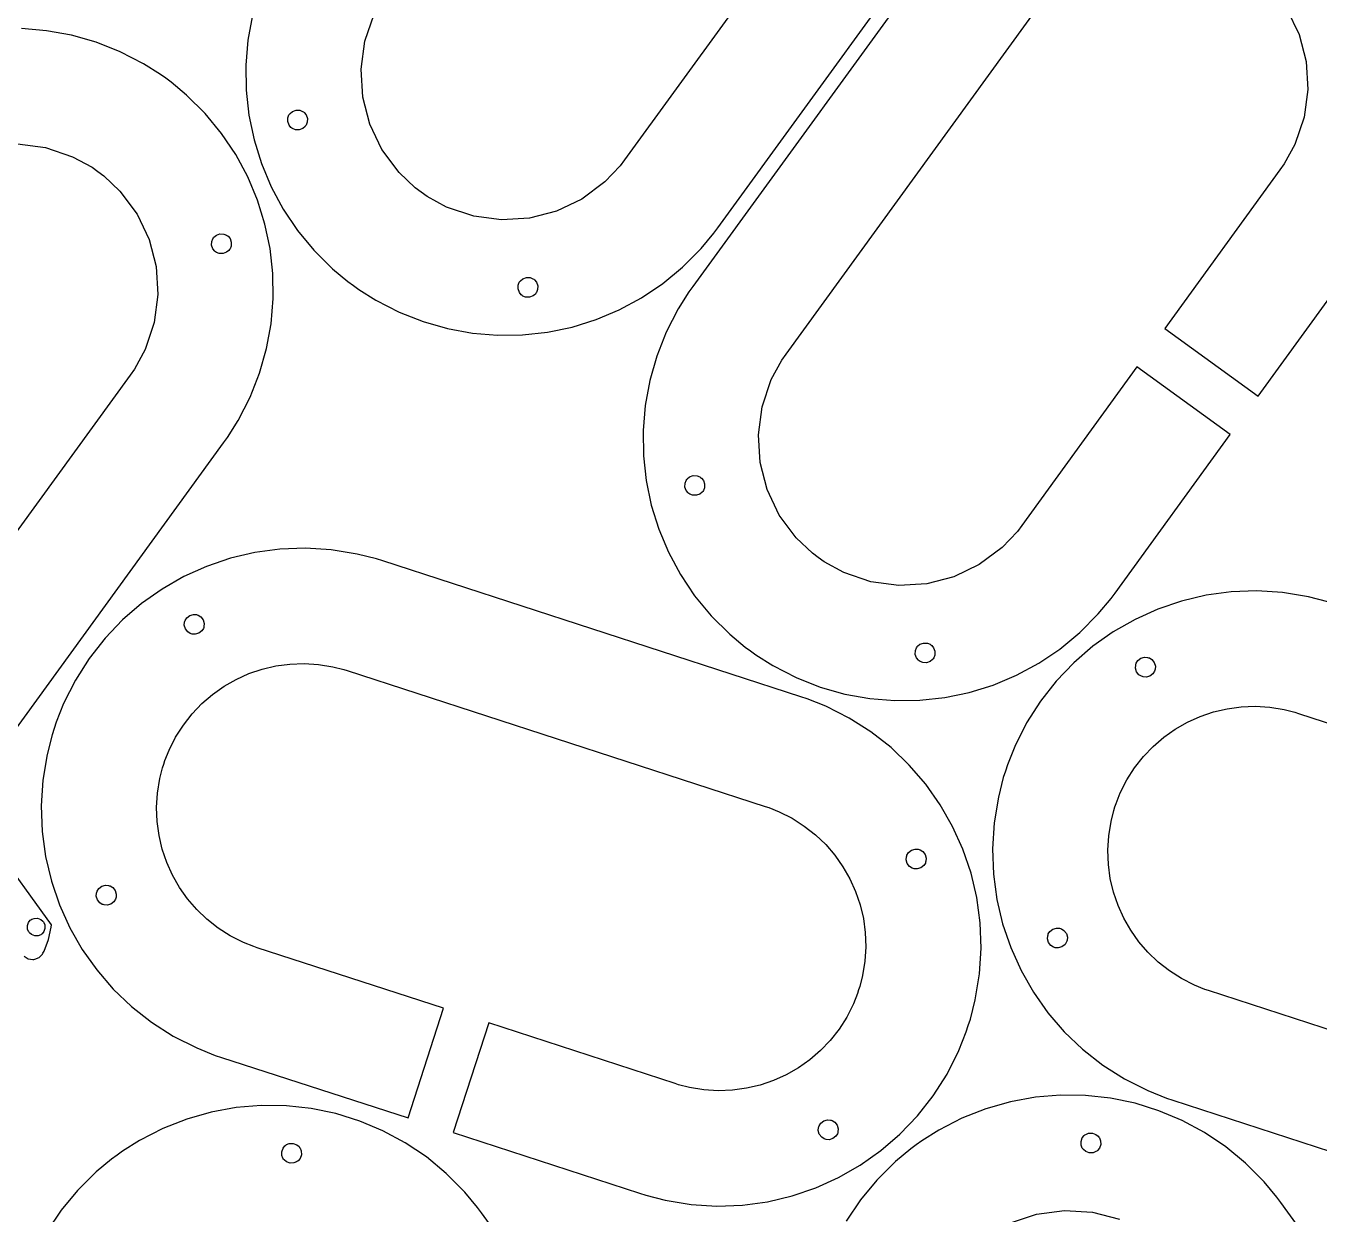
# Model space of a CAD drawing. Extents: x 0 to 47.8, y 0 to 94.9.
# Drawn here: x 9.94 to 23.57, y 12.83 to 25.35 of the extents above; entities that cross this region are included whole.
import ezdxf

# ---------------------------------------------------------------- set-up
doc = ezdxf.new("R2010")
doc.units = 0
doc.layers.get('0').update_dxf_attribs({"linetype": 'CONTINUOUS'})

msp = doc.modelspace()

# ---------------------------------------------------------------- linework, layer by layer
at = {"color": 0}
for points in [[(18.9718, 27.6835), (16.2504, 23.9378), (16.2049, 23.8751), (16.0433, 23.7058), (15.8015, 23.5253), (15.5338, 23.3975), (15.2486, 23.3239), (14.9547, 23.3058), (14.6606, 23.3444), (14.3749, 23.4415), (14.1689, 23.5526), (14.1063, 23.5981), (14.0436, 23.6436), (13.8743, 23.8051), (13.6938, 24.0469), (13.566, 24.3147), (13.4924, 24.5999), (13.4743, 24.8939), (13.5131, 25.1879), (13.6101, 25.4736)], [(12.3294, 25.4633), (12.2817, 25.2008), (12.2599, 24.9364), (12.2636, 24.6721), (12.2924, 24.4097), (12.346, 24.1514), (12.4243, 23.8989), (12.5268, 23.6542), (12.6532, 23.4192), (12.8032, 23.196), (12.9766, 22.9861), (13.173, 22.7919), (13.3353, 22.6565), (13.3921, 22.6151), (13.449, 22.5739), (13.6279, 22.4614), (13.8733, 22.3346), (14.1264, 22.2346), (14.3851, 22.1608), (14.6476, 22.1132), (14.9121, 22.0914), (15.1764, 22.095), (15.4387, 22.1239), (15.6971, 22.1775), (15.9496, 22.2557), (16.1943, 22.3582), (16.4293, 22.4846), (16.6526, 22.6347), (16.8624, 22.8081), (17.0565, 23.0044), (17.1919, 23.1667), (17.2333, 23.2235), (19.9549, 26.9693)], [(19.6913, 26.3513), (16.9697, 22.6056), (16.9283, 22.5488), (16.816, 22.3699), (16.6892, 22.1244), (16.589, 21.8714), (16.5154, 21.6126), (16.4678, 21.35), (16.446, 21.0856), (16.4496, 20.8213), (16.4783, 20.559), (16.5319, 20.3006), (16.6103, 20.0481), (16.7128, 19.8033), (16.8392, 19.5683), (16.9892, 19.345), (17.1625, 19.1353), (17.359, 18.9411), (17.5213, 18.8057), (17.5782, 18.7643), (17.635, 18.7231), (17.8139, 18.6106), (18.0593, 18.4837), (18.3124, 18.3838), (18.5711, 18.31), (18.8336, 18.2624), (19.0981, 18.2406), (19.3624, 18.2442), (19.6247, 18.2731), (19.8831, 18.3267), (20.1357, 18.4049), (20.3803, 18.5074), (20.6153, 18.6338), (20.8386, 18.7839), (21.0483, 18.9572), (21.2425, 19.1536), (21.3779, 19.3158), (21.4193, 19.3728), (22.6332, 21.0433), (21.6501, 21.7575), (20.4364, 20.0869), (20.391, 20.0243), (20.2293, 19.855), (19.9876, 19.6744), (19.7199, 19.5467), (19.4347, 19.4731), (19.1407, 19.455), (18.8465, 19.4938), (18.5608, 19.5907), (18.3549, 19.7019), (18.2924, 19.7472), (18.2297, 19.7928), (18.0603, 19.9543), (17.8799, 20.1961), (17.7521, 20.4639), (17.6785, 20.749), (17.6603, 21.0431), (17.699, 21.3371), (17.7961, 21.6228), (17.9072, 21.8289), (17.9526, 21.8914), (20.6742, 25.6372)], [(23.2307, 25.5279), (23.3585, 25.2601), (23.4321, 24.975), (23.4501, 24.6811), (23.4114, 24.3869), (23.3144, 24.1013), (23.2032, 23.8953), (23.1578, 23.8326), (23.1578, 23.8326), (21.944, 22.1619), (22.9271, 21.4479), (24.1408, 23.1185), (24.1821, 23.1754), (24.2946, 23.3543), (24.4214, 23.5997), (24.5214, 23.8528), (24.5951, 24.1115), (24.6428, 24.374), (24.6646, 24.6385), (24.661, 24.9028), (24.6321, 25.1651), (24.5785, 25.4235)], [(9.30197, 17.2111), (12.0234, 20.9568), (12.0647, 21.0138), (12.1771, 21.1928), (12.3039, 21.4381), (12.404, 21.6911), (12.4777, 21.9499), (12.5253, 22.2125), (12.5472, 22.4768), (12.5435, 22.7411), (12.5147, 23.0035), (12.461, 23.2618), (12.3828, 23.5144), (12.2804, 23.759), (12.154, 23.994), (12.0039, 24.2174), (11.8305, 24.4271), (11.6341, 24.6212), (11.4719, 24.7568), (11.415, 24.7981), (11.3581, 24.8394), (11.1792, 24.9519), (10.9338, 25.0786), (10.6808, 25.1788), (10.422, 25.2525), (10.1594, 25.3), (9.89501, 25.3219)], [(9.85243, 24.1075), (10.1465, 24.0687), (10.4322, 23.9717), (10.6382, 23.8606), (10.7008, 23.8151), (10.7634, 23.7697), (10.9328, 23.6081), (11.1133, 23.3664), (11.241, 23.0986), (11.3147, 22.8135), (11.3328, 22.5194), (11.2941, 22.2253), (11.1971, 21.9397), (11.0859, 21.7336), (11.0405, 21.671), (8.31901, 17.9253)], [(23.6617, 19.2832), (23.4568, 19.3349), (23.1842, 19.3797), (22.9126, 19.3967), (22.6437, 19.3868), (22.3793, 19.351), (22.1211, 19.29), (21.8708, 19.2049), (21.6303, 19.0964), (21.4011, 18.9656), (21.1851, 18.8131), (20.9842, 18.64), (20.7996, 18.4472), (20.6336, 18.2354), (20.4878, 18.0057), (20.3637, 17.7589), (20.2851, 17.5628), (20.2633, 17.4958), (20.2417, 17.429), (20.19, 17.2242), (20.1453, 16.9515), (20.1282, 16.68), (20.1382, 16.4111), (20.1739, 16.1467), (20.2349, 15.8885), (20.32, 15.6382), (20.4285, 15.3976), (20.5593, 15.1685), (20.7118, 14.9525), (20.8849, 14.7515), (21.0776, 14.5669), (21.2894, 14.401), (21.5192, 14.2551), (21.7658, 14.1311), (21.9621, 14.0525), (22.029, 14.0307), (23.9929, 13.3926)], [(24.3683, 14.5481), (22.4044, 15.1863), (22.3671, 15.1985), (22.2576, 15.2424), (22.1199, 15.3115), (21.9917, 15.3929), (21.8735, 15.4856), (21.7658, 15.5886), (21.6692, 15.7008), (21.5842, 15.8214), (21.5111, 15.9493), (21.4506, 16.0836), (21.4031, 16.2232), (21.369, 16.3674), (21.349, 16.5149), (21.3435, 16.665), (21.3529, 16.8167), (21.3779, 16.9688), (21.4068, 17.0832), (21.4189, 17.1204), (21.4311, 17.1578), (21.475, 17.2674), (21.5442, 17.405), (21.6256, 17.5332), (21.7182, 17.6514), (21.8213, 17.759), (21.9335, 17.8557), (22.054, 17.9407), (22.1819, 18.0139), (22.3163, 18.0744), (22.4558, 18.1219), (22.6, 18.1558), (22.7475, 18.1758), (22.8976, 18.1814), (23.0493, 18.1719), (23.2014, 18.1469), (23.3158, 18.1181), (23.3532, 18.106), (27.7565, 16.6753)], [(9.92475, 15.5465), (9.96685, 15.5211), (10.0154, 15.5131), (10.0254, 15.5143), (10.0354, 15.5156), (10.0806, 15.535), (10.1153, 15.57), (10.1201, 15.5788), (10.1327, 15.6021), (10.181, 15.7246), (10.2092, 15.8533), (10.2117, 15.8797), (9.59944, 16.7224)], [(24.3799, 11.2808), (23.1661, 12.9514), (23.1247, 13.0083), (22.9893, 13.1705), (22.7951, 13.3669), (22.5854, 13.5403), (22.3621, 13.6904), (22.1271, 13.8168), (21.8824, 13.9192), (21.6299, 13.9975), (21.3715, 14.0511), (21.1092, 14.0799), (20.8449, 14.0836), (20.5804, 14.0618), (20.3179, 14.0142), (20.0592, 13.9404), (19.8061, 13.8403), (19.5607, 13.7135), (19.3818, 13.6011), (19.3249, 13.5597), (19.2681, 13.5184), (19.1058, 13.383), (18.9093, 13.1888), (18.736, 12.9791), (18.586, 12.7558)], [(17.4644, 9.09733), (14.7431, 12.843), (14.7017, 12.9), (14.5663, 13.0622), (14.3721, 13.2586), (14.1622, 13.432), (13.939, 13.582), (13.704, 13.7084), (13.4592, 13.8109), (13.2068, 13.8892), (12.9483, 13.9428), (12.686, 13.9717), (12.4217, 13.9753), (12.1573, 13.9535), (11.8948, 13.9058), (11.636, 13.8321), (11.383, 13.732), (11.1376, 13.6053), (10.9587, 13.4928), (10.9018, 13.4514), (10.8449, 13.4102), (10.6827, 13.2747), (10.4862, 13.0805), (10.3129, 12.8708), (10.1628, 12.6475)], [(20.3076, 12.7334), (20.5933, 12.8304), (20.8875, 12.8692), (21.1814, 12.8511), (21.4665, 12.7775)]]:
    msp.add_lwpolyline(points, dxfattribs=at)
for points in [[(12.7197, 24.4201), (12.7256, 24.4285), (12.7503, 24.4485), (12.7881, 24.4622), (12.8284, 24.4608), (12.858, 24.4494), (12.8663, 24.4433), (12.8746, 24.4374), (12.8945, 24.4126), (12.9083, 24.3749), (12.9068, 24.3346), (12.8955, 24.305), (12.8895, 24.2967), (12.8835, 24.2885), (12.8588, 24.2685), (12.821, 24.2547), (12.7808, 24.2562), (12.7511, 24.2675), (12.7429, 24.2735), (12.7346, 24.2796), (12.7146, 24.3042), (12.7008, 24.3421), (12.7023, 24.3822), (12.7137, 24.4119), (12.7197, 24.4201)], [(11.9176, 23.1165), (11.9236, 23.1247), (11.9483, 23.1447), (11.9861, 23.1585), (12.0264, 23.1571), (12.056, 23.1457), (12.0643, 23.1397), (12.0725, 23.1338), (12.0924, 23.109), (12.1062, 23.0713), (12.1048, 23.031), (12.0935, 23.0014), (12.0875, 22.9931), (12.0815, 22.9849), (12.0568, 22.9649), (12.019, 22.9511), (11.9787, 22.9525), (11.9491, 22.9639), (11.9409, 22.9699), (11.9326, 22.9758), (11.9126, 23.0006), (11.8988, 23.0383), (11.9002, 23.0786), (11.9116, 23.1082), (11.9176, 23.1165)], [(15.1467, 22.6568), (15.1526, 22.6651), (15.1774, 22.685), (15.2153, 22.6988), (15.2554, 22.6974), (15.285, 22.686), (15.2933, 22.68), (15.3015, 22.674), (15.3215, 22.6493), (15.3353, 22.6115), (15.3339, 22.5713), (15.3226, 22.5417), (15.3167, 22.5333), (15.3106, 22.5251), (15.2858, 22.5051), (15.2481, 22.4914), (15.2078, 22.4928), (15.1782, 22.5042), (15.1699, 22.5101), (15.1617, 22.5161), (15.1417, 22.5408), (15.1279, 22.5786), (15.1293, 22.6189), (15.1407, 22.6486), (15.1467, 22.6568)], [(17.0756, 20.446), (17.0696, 20.4376), (17.0449, 20.4176), (17.0069, 20.404), (16.9668, 20.4054), (16.9371, 20.4167), (16.9289, 20.4226), (16.9206, 20.4288), (16.9007, 20.4533), (16.8869, 20.4913), (16.8883, 20.5315), (16.8996, 20.5611), (16.9057, 20.5693), (16.9117, 20.5776), (16.9363, 20.5976), (16.9742, 20.6114), (17.0144, 20.61), (17.044, 20.5986), (17.0524, 20.5925), (17.0606, 20.5865), (17.0806, 20.5619), (17.0943, 20.524), (17.0929, 20.4839), (17.0815, 20.4542), (17.0756, 20.446)], [(16.7832, 14.2061), (14.8193, 14.8443), (14.4437, 13.6887), (16.4078, 13.0506), (16.4746, 13.0289), (16.6796, 12.9772), (16.9521, 12.9325), (17.2237, 12.9155), (17.4925, 12.9253), (17.7569, 12.9612), (18.0151, 13.0221), (18.2654, 13.1073), (18.506, 13.2158), (18.7351, 13.3466), (18.9511, 13.4991), (19.1522, 13.6722), (19.3367, 13.865), (19.5026, 14.0767), (19.6486, 14.3064), (19.7725, 14.5532), (19.8513, 14.7493), (19.8729, 14.8163), (19.8946, 14.8831), (19.9463, 15.0881), (19.9911, 15.3606), (20.0081, 15.6322), (19.9982, 15.9011), (19.9624, 16.1654), (19.9014, 16.4236), (19.8163, 16.6739), (19.7078, 16.9144), (19.5769, 17.1436), (19.4244, 17.3596), (19.2514, 17.5607), (19.0586, 17.7451), (18.8469, 17.9111), (18.6172, 18.0571), (18.3704, 18.1811), (18.1742, 18.2597), (18.1074, 18.2814), (13.7039, 19.7121), (13.637, 19.7339), (13.4321, 19.7856), (13.1596, 19.8303), (12.888, 19.8472), (12.6191, 19.8374), (12.3547, 19.8015), (12.0965, 19.7406), (11.8462, 19.6556), (11.6056, 19.5471), (11.3765, 19.4161), (11.1605, 19.2638), (10.9595, 19.0907), (10.775, 18.8978), (10.609, 18.6861), (10.4631, 18.4564), (10.3391, 18.2096), (10.2605, 18.0133), (10.2388, 17.9465), (10.217, 17.8797), (10.1654, 17.6747), (10.1206, 17.4022), (10.1036, 17.1306), (10.1135, 16.8617), (10.1493, 16.5974), (10.2103, 16.3392), (10.2954, 16.0889), (10.4039, 15.8483), (10.5347, 15.6192), (10.6872, 15.4032), (10.8602, 15.2021), (11.0531, 15.0176), (11.2648, 14.8517), (11.4945, 14.7058), (11.7413, 14.5818), (11.9374, 14.5031), (12.0043, 14.4814), (13.9682, 13.8432), (14.3438, 14.9988), (12.3798, 15.6369), (12.3425, 15.649), (12.233, 15.6929), (12.0952, 15.7622), (11.967, 15.8436), (11.8488, 15.9363), (11.7412, 16.0392), (11.6446, 16.1514), (11.5595, 16.2719), (11.4864, 16.3999), (11.4259, 16.5342), (11.3784, 16.6739), (11.3443, 16.8179), (11.3243, 16.9656), (11.3188, 17.1157), (11.3283, 17.2672), (11.3533, 17.4194), (11.3821, 17.5338), (11.3943, 17.5711), (11.4064, 17.6083), (11.4503, 17.7179), (11.5195, 17.8557), (11.6009, 17.9839), (11.6936, 18.1021), (11.7966, 18.2097), (11.9088, 18.3063), (12.0293, 18.3914), (12.1573, 18.4644), (12.2916, 18.525), (12.4313, 18.5725), (12.5754, 18.6065), (12.7229, 18.6265), (12.873, 18.6321), (13.0246, 18.6225), (13.1768, 18.5976), (13.2912, 18.5687), (13.3285, 18.5565), (17.7319, 17.1258), (17.7692, 17.1137), (17.8788, 17.0699), (18.0164, 17.0007), (18.1446, 16.9192), (18.2628, 16.8265), (18.3704, 16.7236), (18.4671, 16.6114), (18.5521, 16.4908), (18.6253, 16.3629), (18.6858, 16.2286), (18.7333, 16.0889), (18.7672, 15.9447), (18.7872, 15.7972), (18.7928, 15.6471), (18.7833, 15.4956), (18.7583, 15.3433), (18.7294, 15.2289), (18.7174, 15.1917), (18.7053, 15.1543), (18.6614, 15.0449), (18.5921, 14.9071), (18.5107, 14.7789), (18.4181, 14.6607), (18.3151, 14.5531), (18.2029, 14.4564), (18.0824, 14.3714), (17.9543, 14.2983), (17.8201, 14.2378), (17.6804, 14.1903), (17.5362, 14.1563), (17.3887, 14.1363), (17.2386, 14.1307), (17.0871, 14.1401), (16.9349, 14.1651), (16.8204, 14.194), (16.7832, 14.2061)], [(11.6827, 18.9442), (11.673, 18.9474), (11.6464, 18.9647), (11.6216, 18.9964), (11.6105, 19.035), (11.6121, 19.0667), (11.6153, 19.0764), (11.6184, 19.0861), (11.6357, 19.1128), (11.6674, 19.1376), (11.7062, 19.1487), (11.7378, 19.1471), (11.7476, 19.1439), (11.7573, 19.1407), (11.7839, 19.1235), (11.8087, 19.0918), (11.8198, 19.0531), (11.8181, 19.0213), (11.815, 19.0115), (11.8118, 19.0018), (11.7945, 18.9753), (11.7628, 18.9504), (11.7241, 18.9394), (11.6924, 18.941), (11.6827, 18.9442)], [(19.5026, 18.6825), (19.4965, 18.6743), (19.4719, 18.6543), (19.434, 18.6406), (19.3939, 18.6419), (19.3642, 18.6533), (19.356, 18.6593), (19.3476, 18.6654), (19.3276, 18.69), (19.3139, 18.7279), (19.3153, 18.7681), (19.3267, 18.7978), (19.3328, 18.806), (19.3388, 18.8143), (19.3633, 18.8343), (19.4013, 18.8479), (19.4415, 18.8465), (19.4711, 18.8353), (19.4794, 18.8292), (19.4876, 18.8232), (19.5076, 18.7986), (19.5214, 18.7607), (19.5199, 18.7206), (19.5086, 18.6908), (19.5026, 18.6825)], [(21.7074, 18.4936), (21.6976, 18.4967), (21.671, 18.514), (21.6463, 18.5457), (21.6351, 18.5844), (21.6368, 18.6161), (21.6399, 18.6258), (21.6431, 18.6356), (21.6604, 18.6622), (21.6921, 18.6869), (21.7308, 18.6981), (21.7625, 18.6964), (21.7722, 18.6932), (21.7819, 18.6901), (21.8085, 18.6728), (21.8333, 18.6411), (21.8444, 18.6024), (21.8428, 18.5707), (21.8396, 18.561), (21.8365, 18.5512), (21.8192, 18.5246), (21.7875, 18.4999), (21.7488, 18.4887), (21.7171, 18.4904), (21.7074, 18.4936)], [(19.2911, 16.4719), (19.2814, 16.4751), (19.2549, 16.4925), (19.23, 16.5242), (19.2189, 16.5629), (19.2206, 16.5946), (19.2237, 16.6043), (19.2269, 16.614), (19.2442, 16.6407), (19.2758, 16.6654), (19.3146, 16.6765), (19.3463, 16.6749), (19.3561, 16.6717), (19.3657, 16.6686), (19.3924, 16.6513), (19.4172, 16.6196), (19.4282, 16.5808), (19.4265, 16.5492), (19.4235, 16.5394), (19.4203, 16.5297), (19.4029, 16.5032), (19.3712, 16.4783), (19.3326, 16.4672), (19.3008, 16.4689), (19.2911, 16.4719)], [(10.7556, 16.091), (10.7459, 16.0942), (10.7193, 16.1115), (10.6945, 16.1432), (10.6834, 16.1819), (10.6851, 16.2136), (10.6883, 16.2233), (10.6914, 16.2331), (10.7087, 16.2597), (10.7404, 16.2844), (10.7791, 16.2956), (10.8108, 16.2939), (10.8205, 16.2907), (10.8302, 16.2875), (10.8568, 16.2703), (10.8816, 16.2386), (10.8927, 16.1999), (10.8911, 16.1682), (10.888, 16.1585), (10.8848, 16.1487), (10.8675, 16.1221), (10.8358, 16.0974), (10.797, 16.0862), (10.7653, 16.0878), (10.7556, 16.091)], [(10.1258, 15.9104), (10.1311, 15.9032), (10.1413, 15.8767), (10.1425, 15.8407), (10.1302, 15.8069), (10.1124, 15.7849), (10.105, 15.7796), (10.0977, 15.7742), (10.0712, 15.764), (10.0353, 15.7628), (10.0015, 15.775), (9.97944, 15.7929), (9.97413, 15.8003), (9.96875, 15.8076), (9.95861, 15.834), (9.95736, 15.87), (9.96962, 15.9037), (9.98747, 15.9258), (9.99485, 15.9313), (10.0022, 15.9365), (10.0287, 15.9467), (10.0646, 15.9479), (10.0984, 15.9357), (10.1204, 15.9179), (10.1258, 15.9104)], [(20.7803, 15.6404), (20.7706, 15.6435), (20.7439, 15.6608), (20.7192, 15.6925), (20.7081, 15.7313), (20.7097, 15.7629), (20.7129, 15.7726), (20.716, 15.7824), (20.7333, 15.809), (20.765, 15.8339), (20.8038, 15.8449), (20.8354, 15.8432), (20.8451, 15.84), (20.8549, 15.8369), (20.8814, 15.8196), (20.9063, 15.7879), (20.9174, 15.7493), (20.9157, 15.7175), (20.9126, 15.7078), (20.9094, 15.6981), (20.8921, 15.6715), (20.8604, 15.6467), (20.8217, 15.6356), (20.79, 15.6372), (20.7803, 15.6404)], [(18.364, 13.6189), (18.3543, 13.622), (18.3278, 13.6394), (18.3029, 13.6711), (18.2919, 13.7097), (18.2935, 13.7414), (18.2967, 13.7511), (18.2999, 13.7608), (18.3172, 13.7875), (18.3489, 13.8123), (18.3875, 13.8234), (18.4192, 13.8217), (18.429, 13.8186), (18.4386, 13.8154), (18.4653, 13.7981), (18.4901, 13.7664), (18.5012, 13.7277), (18.4996, 13.696), (18.4964, 13.6862), (18.4933, 13.6765), (18.476, 13.65), (18.4442, 13.6252), (18.4056, 13.6141), (18.3738, 13.6157), (18.364, 13.6189)], [(21.2494, 13.6415), (21.2554, 13.6333), (21.2667, 13.6037), (21.2681, 13.5634), (21.2543, 13.5256), (21.2344, 13.5009), (21.2261, 13.4949), (21.2178, 13.4889), (21.1882, 13.4775), (21.1481, 13.4761), (21.1101, 13.4899), (21.0854, 13.5099), (21.0794, 13.5181), (21.0735, 13.5264), (21.0621, 13.556), (21.0607, 13.5962), (21.0744, 13.6341), (21.0944, 13.6588), (21.1026, 13.6648), (21.111, 13.6708), (21.1406, 13.6821), (21.1808, 13.6835), (21.2186, 13.6698), (21.2433, 13.6498), (21.2494, 13.6415)], [(12.6564, 13.4098), (12.6503, 13.4181), (12.639, 13.4477), (12.6376, 13.488), (12.6514, 13.5258), (12.6713, 13.5505), (12.6796, 13.5565), (12.6878, 13.5625), (12.7174, 13.5738), (12.7577, 13.5753), (12.7955, 13.5615), (12.8203, 13.5416), (12.8263, 13.5333), (12.8323, 13.525), (12.8436, 13.4954), (12.845, 13.4551), (12.8312, 13.4173), (12.8112, 13.3926), (12.803, 13.3866), (12.7947, 13.3806), (12.7651, 13.3693), (12.7249, 13.3678), (12.687, 13.3816), (12.6623, 13.4016), (12.6564, 13.4098)]]:
    msp.add_lwpolyline(points, close=True, dxfattribs=at)

doc.saveas('drawing.dxf')
